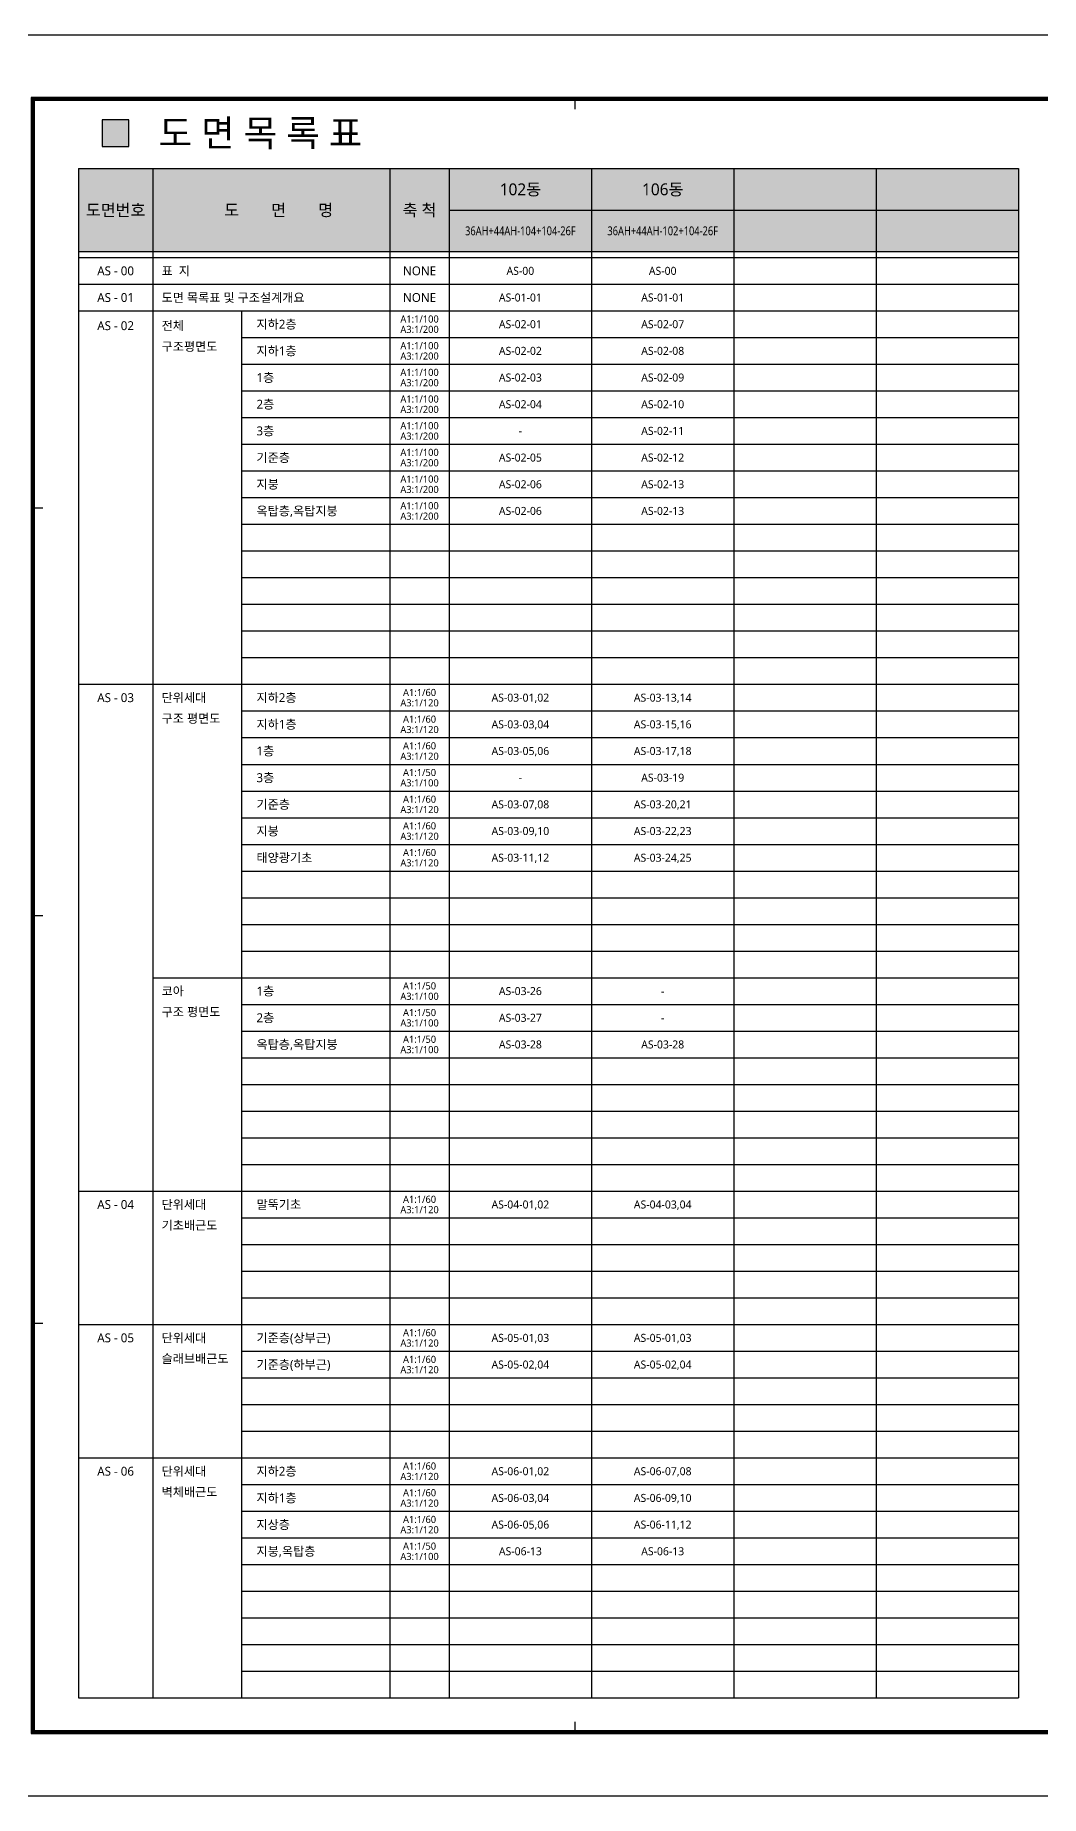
# Model space of a CAD drawing. Header units: millimetres. Extents: x 350420 to 672135, y -312840 to -44390.
# Drawn here: x 460681 to 477637, y -104580 to -74880 of the extents above; entities that cross this region are included whole.
import ezdxf
from ezdxf.enums import TextEntityAlignment as Align

# ---------------------------------------------------------------- set-up
doc = ezdxf.new("R2010")
doc.units = ezdxf.units.MM
doc.header["$LTSCALE"] = 65
for name, color, linetype in [('252', 252, 'Continuous'), ('253', 253, 'Continuous'), ('2SEC', 2, 'Continuous'), ('EL4', 4, 'Continuous'), ('FORM_고양장항A-1BL-S-성능$0$FORM', 7, 'Continuous'), ('LEADER', 7, 'Continuous'), ('LINE', 7, 'Continuous')]:
    doc.layers.add(name, color=color, linetype=linetype)
doc.layers.add('FORM_고양장항A-1BL-S-성능$0$DEFPOINT', color=144, linetype='Continuous', plot=False)
doc.layers.add('TEXT', color=3, linetype='Continuous', lineweight=9)
doc.styles.add('맑은고딕', font='malgun.ttf')

# ---------------------------------------------------------------- blocks, each defined once
blk = doc.blocks.new('FORM_고양장항A-1BL-S-성능')
at = {"layer": 'FORM_고양장항A-1BL-S-성능$0$DEFPOINT', "color": 1}
for p, q in [((208.5, 569), (208.5, 572)), ((26, 434.5), (29, 434.5)), ((26, 297), (29, 297)), ((26, 159.5), (29, 159.5)), ((208.5, 22), (208.5, 25))]:
    blk.add_line(p, q, dxfattribs=at)
at = {"layer": 'FORM_고양장항A-1BL-S-성능$0$DEFPOINT'}
blk.add_lwpolyline([(0, 594), (0, 0), (841, 0), (841, 594), (0, 594)], dxfattribs=at)
at = {"layer": 'FORM_고양장항A-1BL-S-성능$0$FORM'}
for points in [[(25, 573), (25, 21), (757, 21), (757, 573)], [(26, 572), (26, 22), (756, 22), (756, 572)]]:
    blk.add_lwpolyline(points, close=True, dxfattribs=at)
at = {"layer": 'FORM_고양장항A-1BL-S-성능$0$FORM', "const_width": 1}
blk.add_lwpolyline([(25.5, 572.5), (25.5, 21.5), (756.5, 21.5), (756.5, 572.5)], close=True, dxfattribs=at)
blk = doc.blocks.new('asdggbs')
at = {"layer": '252'}
blk.add_hatch(color=256, dxfattribs=at).paths.add_polyline_path([(49, 556.5), (58, 556.5), (58, 565.5), (49, 565.5)])
at = {"layer": '253'}
blk.add_solid([(41, 549), (41, 521), (358, 549), (358, 521)], dxfattribs=at)
at = {"layer": '2SEC'}
for p, q in [((41, 549), (358, 549)), ((41, 549), (41, 33)), ((66, 549), (66, 33)), ((146, 549), (146, 33)), ((166, 549), (166, 33)), ((214, 549), (214, 33)), ((262, 549), (262, 33)), ((310, 549), (310, 33)), ((358, 549), (358, 33)), ((166, 535), (358, 535)), ((41, 521), (358, 521)), ((41, 519), (358, 519)), ((41, 510), (358, 510)), ((41, 501), (358, 501)), ((41, 375), (358, 375)), ((41, 204), (358, 204)), ((41, 159), (358, 159)), ((41, 114), (358, 114)), ((41, 33), (358, 33))]:
    blk.add_line(p, q, dxfattribs=at)
blk.add_lwpolyline([(49, 556.5), (58, 556.5), (58, 565.5), (49, 565.5)], close=True, dxfattribs=at)
at = {"layer": 'EL4'}
blk.add_line((96, 501), (96, 33), dxfattribs=at)
at = {"layer": 'LINE'}
for p, q in [((96, 492), (358, 492)), ((96, 483), (358, 483)), ((96, 474), (358, 474)), ((96, 465), (358, 465)), ((96, 456), (358, 456)), ((96, 447), (358, 447)), ((96, 438), (358, 438)), ((96, 429), (358, 429)), ((96, 420), (358, 420)), ((96, 411), (358, 411)), ((96, 402), (358, 402)), ((96, 393), (358, 393)), ((96, 384), (358, 384)), ((96, 366), (358, 366)), ((96, 357), (358, 357)), ((96, 348), (358, 348)), ((96, 339), (358, 339)), ((96, 330), (358, 330)), ((96, 321), (358, 321)), ((96, 312), (358, 312)), ((96, 303), (358, 303)), ((96, 294), (358, 294)), ((96, 285), (358, 285)), ((96, 267), (358, 267)), ((96, 258), (358, 258)), ((96, 249), (358, 249)), ((96, 240), (358, 240)), ((96, 231), (358, 231)), ((96, 222), (358, 222)), ((96, 213), (358, 213)), ((96, 195), (358, 195)), ((96, 186), (358, 186)), ((96, 177), (358, 177)), ((96, 168), (358, 168)), ((96, 150), (358, 150)), ((96, 141), (358, 141)), ((96, 132), (358, 132)), ((96, 123), (358, 123)), ((96, 105), (358, 105)), ((96, 96), (358, 96)), ((96, 87), (358, 87)), ((96, 78), (358, 78)), ((96, 69), (358, 69)), ((96, 60), (358, 60)), ((96, 51), (358, 51)), ((96, 42), (358, 42))]:
    blk.add_line(p, q, dxfattribs=at)
at = {"layer": 'LINE', "color": 3}
blk.add_line((66, 276), (358, 276), dxfattribs=at)
blk.add_blockref('FORM_고양장항A-1BL-S-성능', (0, 0))
at = {"layer": 'TEXT', "style": '맑은고딕'}
for s, height, p in [('도 면 목 록 표', 9, (68, 561)), ('표  지', 3, (69, 514.5)), ('도면 목록표 및 구조설계개요', 3, (69, 505.5)), ('전체', 3, (69, 496)), ('지하2층', 3, (101, 496.5)), ('구조평면도', 3, (69, 489)), ('지하1층', 3, (101, 487.5)), ('1층', 3, (101, 478.5)), ('2층', 3, (101, 469.5)), ('3층', 3, (101, 460.5)), ('기준층', 3, (101, 451.5)), ('지붕', 3, (101, 442.5)), ('옥탑층,옥탑지붕', 3, (101, 433.5)), ('단위세대', 3, (69, 370.5)), ('지하2층', 3, (101, 370.5)), ('구조 평면도', 3, (69, 363.5)), ('지하1층', 3, (101, 361.5)), ('1층', 3, (101, 352.5)), ('3층', 3, (101, 343.5)), ('기준층', 3, (101, 334.5)), ('지붕', 3, (101, 325.5)), ('태양광기초', 3, (101, 316.5)), ('코아', 3, (69, 271.5)), ('1층', 3, (101, 271.5)), ('구조 평면도', 3, (69, 264.5)), ('2층', 3, (101, 262.5)), ('옥탑층,옥탑지붕', 3, (101, 253.5)), ('단위세대', 3, (69, 199.5)), ('말뚝기초', 3, (101, 199.5)), ('기초배근도', 3, (69, 192.5)), ('단위세대', 3, (69, 154.5)), ('기준층(상부근)', 3, (101, 154.5)), ('슬래브배근도', 3, (69, 147.5)), ('기준층(하부근)', 3, (101, 145.5)), ('단위세대', 3, (69, 109.5)), ('지하2층', 3, (101, 109.5)), ('벽체배근도', 3, (69, 102.5)), ('지하1층', 3, (101, 100.5)), ('지상층', 3, (101, 91.5)), ('지붕,옥탑층', 3, (101, 82.5))]:
    blk.add_text(s, height=height, dxfattribs=at).set_placement(p, align=Align.MIDDLE_LEFT)
for s, height, p in [('102동', 4, (190, 542)), ('106동', 4, (238, 542)), ('도면번호', 4, (53.5, 535)), ('도        면        명', 4, (108.5, 535)), ('축 척', 4, (156, 535)), ('AS - 00', 3, (53.5, 514.5)), ('NONE', 3, (156, 514.5)), ('AS-00', 2.7, (190, 514.5)), ('AS-00', 2.7, (238, 514.5)), ('AS - 01', 3, (53.5, 505.5)), ('NONE', 3, (156, 505.5)), ('AS-01-01', 2.7, (190, 505.5)), ('AS-01-01', 2.7, (238, 505.5)), ('A1:1/100', 2.4, (156, 498.25)), ('AS - 02', 3, (53.5, 496)), ('A3:1/200', 2.4, (156, 494.75)), ('AS-02-01', 2.7, (190, 496.5)), ('AS-02-07', 2.7, (238, 496.5)), ('A1:1/100', 2.4, (156, 489.25)), ('AS-02-02', 2.7, (190, 487.5)), ('AS-02-08', 2.7, (238, 487.5)), ('A3:1/200', 2.4, (156, 485.75)), ('A1:1/100', 2.4, (156, 480.25)), ('A3:1/200', 2.4, (156, 476.75)), ('AS-02-03', 2.7, (190, 478.5)), ('AS-02-09', 2.7, (238, 478.5)), ('A1:1/100', 2.4, (156, 471.25)), ('AS-02-04', 2.7, (190, 469.5)), ('AS-02-10', 2.7, (238, 469.5)), ('A3:1/200', 2.4, (156, 467.75)), ('A1:1/100', 2.4, (156, 462.25)), ('A3:1/200', 2.4, (156, 458.75)), ('-', 2.7, (190, 460.5)), ('AS-02-11', 2.7, (238, 460.5)), ('A1:1/100', 2.4, (156, 453.25)), ('AS-02-05', 2.7, (190, 451.5)), ('AS-02-12', 2.7, (238, 451.5)), ('A3:1/200', 2.4, (156, 449.75)), ('A1:1/100', 2.4, (156, 444.25)), ('A3:1/200', 2.4, (156, 440.75)), ('AS-02-06', 2.7, (190, 442.5)), ('AS-02-13', 2.7, (238, 442.5)), ('A1:1/100', 2.4, (156, 435.25)), ('AS-02-06', 2.7, (190, 433.5)), ('AS-02-13', 2.7, (238, 433.5)), ('A3:1/200', 2.4, (156, 431.75)), ('AS - 03', 3, (53.5, 370.5)), ('A3:1/120', 2.4, (156, 368.75)), ('A1:1/60', 2.4, (156, 372.25)), ('AS-03-01,02', 2.7, (190, 370.5)), ('AS-03-13,14', 2.7, (238, 370.5)), ('A1:1/60', 2.4, (156, 363.25)), ('AS-03-03,04', 2.7, (190, 361.5)), ('AS-03-15,16', 2.7, (238, 361.5)), ('A3:1/120', 2.4, (156, 359.75)), ('A3:1/120', 2.4, (156, 350.75)), ('A1:1/60', 2.4, (156, 354.25)), ('AS-03-05,06', 2.7, (190, 352.5)), ('AS-03-17,18', 2.7, (238, 352.5)), ('A1:1/50', 2.4, (156, 345.25)), ('AS-03-19', 2.7, (238, 343.5)), ('A3:1/100', 2.4, (156, 341.75)), ('-', 2.7, (190, 343.5)), ('A3:1/120', 2.4, (156, 332.75)), ('A1:1/60', 2.4, (156, 336.25)), ('AS-03-07,08', 2.7, (190, 334.5)), ('AS-03-20,21', 2.7, (238, 334.5)), ('A1:1/60', 2.4, (156, 327.25)), ('AS-03-09,10', 2.7, (190, 325.5)), ('AS-03-22,23', 2.7, (238, 325.5)), ('A3:1/120', 2.4, (156, 323.75)), ('A3:1/120', 2.4, (156, 314.75)), ('A1:1/60', 2.4, (156, 318.25)), ('AS-03-11,12', 2.7, (190, 316.5)), ('AS-03-24,25', 2.7, (238, 316.5)), ('A1:1/50', 2.4, (156, 273.25)), ('A3:1/100', 2.4, (156, 269.75)), ('AS-03-26', 2.7, (190, 271.5)), ('-', 2.7, (238, 271.5)), ('A3:1/100', 2.4, (156, 260.75)), ('A1:1/50', 2.4, (156, 264.25)), ('AS-03-27', 2.7, (190, 262.5)), ('-', 2.7, (238, 262.5)), ('A1:1/50', 2.4, (156, 255.25)), ('A3:1/100', 2.4, (156, 251.75)), ('AS-03-28', 2.7, (190, 253.5)), ('AS-03-28', 2.7, (238, 253.5)), ('A1:1/60', 2.4, (156, 201.25)), ('AS - 04', 3, (53.5, 199.5)), ('A3:1/120', 2.4, (156, 197.75)), ('AS-04-01,02', 2.7, (190, 199.5)), ('AS-04-03,04', 2.7, (238, 199.5)), ('AS - 05', 3, (53.5, 154.5)), ('A1:1/60', 2.4, (156, 156.25)), ('AS-05-01,03', 2.7, (190, 154.5)), ('AS-05-01,03', 2.7, (238, 154.5)), ('A3:1/120', 2.4, (156, 152.75)), ('A3:1/120', 2.4, (156, 143.75)), ('A1:1/60', 2.4, (156, 147.25)), ('AS-05-02,04', 2.7, (190, 145.5)), ('AS-05-02,04', 2.7, (238, 145.5)), ('AS - 06', 3, (53.5, 109.5)), ('A3:1/120', 2.4, (156, 107.75)), ('A1:1/60', 2.4, (156, 111.25)), ('AS-06-01,02', 2.7, (190, 109.5)), ('AS-06-07,08', 2.7, (238, 109.5)), ('A1:1/60', 2.4, (156, 102.25)), ('AS-06-03,04', 2.7, (190, 100.5)), ('AS-06-09,10', 2.7, (238, 100.5)), ('A3:1/120', 2.4, (156, 98.75)), ('A3:1/120', 2.4, (156, 89.75)), ('A1:1/60', 2.4, (156, 93.25)), ('AS-06-05,06', 2.7, (190, 91.5)), ('AS-06-11,12', 2.7, (238, 91.5)), ('A1:1/50', 2.4, (156, 84.25)), ('AS-06-13', 2.7, (190, 82.5)), ('AS-06-13', 2.7, (238, 82.5)), ('A3:1/100', 2.4, (156, 80.75))]:
    blk.add_text(s, height=height, dxfattribs=at).set_placement(p, align=Align.MIDDLE_CENTER)
at = {"layer": 'TEXT', "style": '맑은고딕', "width": 0.8}
for s, p in [('36AH+44AH-104+104-26F', (190, 528)), ('36AH+44AH-102+104-26F', (238, 528))]:
    blk.add_text(s, height=3, dxfattribs=at).set_placement(p, align=Align.MIDDLE_CENTER)

msp = doc.modelspace()

# ---------------------------------------------------------------- block references
at = {"layer": 'LEADER', "xscale": 50, "yscale": 50, "zscale": 50}
msp.add_blockref('asdggbs', (459362.2, -104580), dxfattribs=at)

doc.saveas('drawing.dxf')
